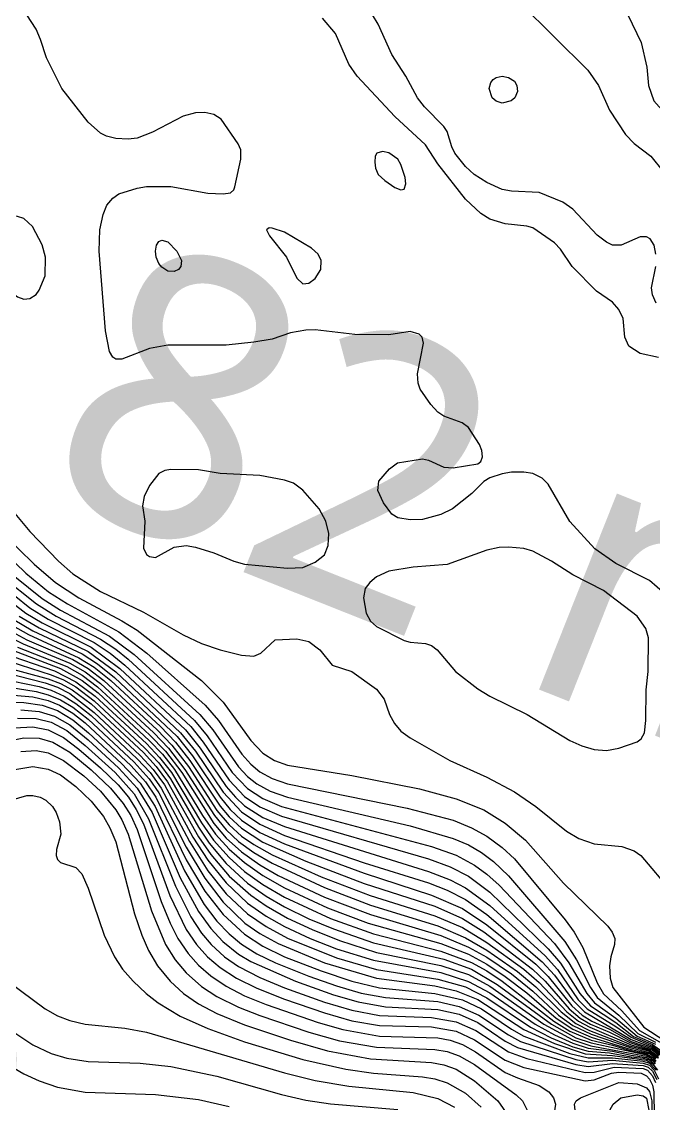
# Model space of a CAD drawing. Extents: x 474277 to 475042, y 254928 to 255625.
# Drawn here: x 474877.57 to 474893.38, y 255395.08 to 255422.15 of the extents above; entities that cross this region are included whole.
import ezdxf

# ---------------------------------------------------------------- set-up
doc = ezdxf.new("R2010")
doc.units = 0
doc.header["$MEASUREMENT"] = 0
doc.layers.add('BaseMapV2_DTM_export_MonNov09090547073261 — entities', color=1, linetype='CONTINUOUS')
doc.styles.get("Standard").update_dxf_attribs({"font": 'romans.shx'})

msp = doc.modelspace()

# ---------------------------------------------------------------- linework, layer by layer
at = {"layer": 'BaseMapV2_DTM_export_MonNov09090547073261 — entities', "color": 15, "linetype": 'Continuous', "true_color": 0xb7484b}
for points in [[(474890.04, 255422.596, 82.75), (474891.719, 255420.933, 82.75), (474891.989, 255420.55, 82.75), (474892.265, 255419.937, 82.75), (474892.665, 255419.323, 82.75), (474892.877, 255419.101, 82.75), (474893.293, 255418.786, 82.75), (474893.604, 255418.403, 82.75)], [(474894.029, 255407.515, 82.25), (474893.26, 255408.179, 82.25), (474892.417, 255408.602, 82.25), (474891.891, 255408.972, 82.25), (474891.267, 255409.654, 82.25), (474890.73, 255410.583, 82.25), (474890.577, 255410.737, 82.25), (474890.347, 255410.854, 82.25), (474890.117, 255410.889, 82.25), (474889.81, 255410.885, 82.25), (474889.58, 255410.846, 82.25), (474889.273, 255410.747, 82.25), (474889.12, 255410.651, 82.25), (474888.82, 255410.352, 82.25), (474888.338, 255409.969, 82.25), (474888.046, 255409.831, 82.25), (474887.586, 255409.702, 82.25), (474887.28, 255409.691, 82.25), (474886.973, 255409.745, 82.25), (474886.819, 255409.832, 82.25), (474886.612, 255410.122, 82.25), (474886.474, 255410.429, 82.25), (474886.492, 255410.659, 82.25), (474886.758, 255410.965, 82.25), (474886.965, 255411.119, 82.25), (474887.586, 255411.217, 82.25), (474887.74, 255411.188, 82.25), (474888.123, 255411.011, 82.25), (474888.353, 255410.993, 82.25), (474888.966, 255411.093, 82.25), (474889.043, 255411.155, 82.25), (474889.084, 255411.272, 82.25), (474889.068, 255411.426, 82.25), (474889.008, 255411.579, 82.25), (474888.736, 255411.998, 82.25), (474888.578, 255412.116, 82.25), (474888.123, 255412.282, 82.25), (474887.97, 255412.383, 82.25), (474887.793, 255412.576, 82.25), (474887.528, 255412.959, 82.25), (474887.475, 255413.112, 82.25), (474887.462, 255413.342, 82.25), (474887.611, 255414.109, 82.25), (474887.579, 255414.263, 82.25), (474887.504, 255414.339, 82.25), (474887.28, 255414.404, 82.25), (474886.743, 255414.316, 82.25), (474885.899, 255414.326, 82.25), (474884.903, 255414.44, 82.25), (474884.673, 255414.436, 82.25), (474884.289, 255414.37, 82.25), (474883.829, 255414.212, 82.25), (474883.369, 255414.132, 82.25), (474882.679, 255414.056, 82.25), (474881.222, 255414.058, 82.25), (474880.762, 255413.975, 82.25), (474880.072, 255413.711, 82.25), (474879.919, 255413.711, 82.25), (474879.842, 255413.76, 82.25), (474879.765, 255413.898, 82.25), (474879.661, 255414.416, 82.25), (474879.507, 255416.409, 82.25), (474879.517, 255416.946, 82.25), (474879.605, 255417.33, 82.25), (474879.699, 255417.56, 82.25), (474879.842, 255417.737, 82.25), (474879.995, 255417.839, 82.25), (474880.455, 255417.986, 82.25), (474880.685, 255418.029, 82.25), (474881.299, 255418.029, 82.25), (474882.219, 255417.861, 82.25), (474882.602, 255417.842, 82.25), (474882.785, 255417.866, 82.25), (474882.867, 255417.943, 82.25), (474882.894, 255418.02, 82.25), (474883.048, 255418.71, 82.25), (474883.045, 255418.94, 82.25), (474882.981, 255419.093, 82.25), (474882.557, 255419.707, 82.25), (474882.372, 255419.827, 82.25), (474882.142, 255419.874, 82.25), (474881.912, 255419.863, 82.25), (474881.605, 255419.78, 82.25), (474880.839, 255419.381, 82.25), (474880.455, 255419.236, 82.25), (474880.225, 255419.207, 82.25), (474879.919, 255419.224, 82.25), (474879.689, 255419.284, 82.25), (474879.535, 255419.361, 82.25), (474879.225, 255419.63, 82.25), (474878.569, 255420.473, 82.25), (474878.19, 255421.24, 82.25), (474878.041, 255421.7, 82.25), (474877.925, 255421.959, 82.25), (474877.698, 255422.314, 82.25)], [(474893.421, 255416.333, 82.75), (474893.376, 255416.563, 82.75), (474893.28, 255416.716, 82.75), (474893.184, 255416.767, 82.75), (474893.03, 255416.768, 82.75), (474892.557, 255416.563, 82.75), (474892.34, 255416.557, 82.75), (474892.187, 255416.634, 82.75), (474891.957, 255416.813, 82.75), (474891.343, 255417.458, 82.75), (474891.093, 255417.636, 82.75), (474890.5, 255417.873, 82.75), (474889.81, 255417.91, 82.75), (474889.58, 255417.952, 82.75), (474889.196, 255418.124, 82.75), (474888.88, 255418.326, 82.75), (474888.66, 255418.527, 82.75), (474888.399, 255418.863, 82.75), (474888.319, 255419.016, 82.75), (474888.203, 255419.4, 82.75), (474888.123, 255419.527, 82.75), (474887.641, 255420.013, 82.75), (474887.458, 255420.243, 82.75), (474887.169, 255420.78, 82.75), (474886.819, 255421.327, 82.75), (474886.477, 255422.084, 82.75), (474886.339, 255422.314, 82.75)], [(474892.717, 255422.314, 82.5), (474893.053, 255421.623, 82.5), (474893.199, 255421.01, 82.5), (474893.237, 255420.55, 82.5), (474893.372, 255420.167, 82.5), (474893.648, 255419.86, 82.5)], [(474893.49, 255413.75, 82.5), (474893.03, 255413.853, 82.5), (474892.741, 255414.033, 82.5), (474892.641, 255414.263, 82.5), (474892.605, 255414.723, 82.5), (474892.493, 255414.953, 82.5), (474892.34, 255415.131, 82.5), (474891.94, 255415.413, 82.5), (474891.332, 255416.026, 82.5), (474891.037, 255416.461, 82.5), (474890.883, 255416.617, 82.5), (474890.347, 255416.99, 82.5), (474890.193, 255417.033, 82.5), (474889.656, 255417.089, 82.5), (474889.273, 255417.208, 82.5), (474889.043, 255417.353, 82.5), (474888.66, 255417.706, 82.5), (474887.97, 255418.59, 82.5), (474887.663, 255419.065, 82.5), (474886.896, 255419.774, 82.5), (474885.957, 255420.78, 82.5), (474885.748, 255421.087, 82.5), (474885.409, 255421.853, 82.5), (474885.084, 255422.237, 82.5)], [(474889.8, 255420.167, 83), (474889.58, 255420.107, 83), (474889.426, 255420.156, 83), (474889.33, 255420.243, 83), (474889.257, 255420.473, 83), (474889.294, 255420.627, 83), (474889.352, 255420.703, 83), (474889.426, 255420.751, 83), (474889.58, 255420.781, 83), (474889.733, 255420.753, 83), (474889.887, 255420.655, 83), (474889.948, 255420.55, 83), (474889.965, 255420.397, 83), (474889.893, 255420.243, 83), (474889.8, 255420.167, 83)], [(474887.126, 255417.961, 82.25), (474887.171, 255418.096, 82.25), (474887.15, 255418.25, 82.25), (474887.049, 255418.573, 82.25), (474886.973, 255418.706, 82.25), (474886.743, 255418.868, 82.25), (474886.589, 255418.904, 82.25), (474886.448, 255418.863, 82.25), (474886.407, 255418.786, 82.25), (474886.395, 255418.633, 82.25), (474886.415, 255418.48, 82.25), (474886.48, 255418.326, 82.25), (474886.642, 255418.173, 82.25), (474886.896, 255418.003, 82.25), (474887.049, 255417.944, 82.25), (474887.126, 255417.961, 82.25)], [(474877.772, 255415.225, 82), (474877.925, 255415.328, 82), (474878.002, 255415.433, 82), (474878.15, 255415.796, 82), (474878.162, 255416.256, 82), (474878.078, 255416.57, 82), (474877.839, 255417.023, 82), (474877.618, 255417.222, 82), (474877.465, 255417.278, 82), (474877.235, 255417.31, 82), (474877.082, 255417.308, 82), (474876.871, 255417.253, 82), (474876.75, 255417.176, 82), (474876.69, 255417.1, 82), (474876.638, 255416.87, 82), (474876.669, 255416.409, 82), (474876.785, 255415.873, 82), (474876.928, 255415.679, 82), (474877.465, 255415.267, 82), (474877.618, 255415.211, 82), (474877.772, 255415.225, 82)], [(474884.749, 255415.609, 82.25), (474884.903, 255415.729, 82.25), (474885.048, 255415.949, 82.25), (474885.056, 255416.176, 82.25), (474884.979, 255416.334, 82.25), (474884.81, 255416.486, 82.25), (474884.136, 255416.881, 82.25), (474883.829, 255416.986, 82.25), (474883.752, 255416.991, 82.25), (474883.683, 255416.946, 82.25), (474883.765, 255416.793, 82.25), (474884.186, 255416.256, 82.25), (474884.442, 255415.732, 82.25), (474884.596, 255415.594, 82.25), (474884.749, 255415.609, 82.25)], [(474881.485, 255415.949, 82.5), (474881.375, 255415.9, 82.5), (474881.222, 255415.911, 82.5), (474881.069, 255416.012, 82.5), (474880.993, 255416.103, 82.5), (474880.929, 255416.256, 82.5), (474880.914, 255416.409, 82.5), (474880.937, 255416.563, 82.5), (474880.992, 255416.65, 82.5), (474881.069, 255416.681, 82.5), (474881.222, 255416.644, 82.5), (474881.444, 255416.409, 82.5), (474881.564, 255416.179, 82.5), (474881.548, 255416.026, 82.5), (474881.485, 255415.949, 82.5)], [(474893.429, 255415.106, 82.75), (474893.337, 255415.319, 82.75), (474893.314, 255415.489, 82.75), (474893.416, 255416.026, 82.75)], [(474884.596, 255408.504, 82), (474884.903, 255408.633, 82), (474885.14, 255408.819, 82), (474885.23, 255409.049, 82), (474885.242, 255409.355, 82), (474885.168, 255409.662, 82), (474885.007, 255409.969, 82), (474884.596, 255410.439, 82), (474884.366, 255410.614, 82), (474884.136, 255410.689, 82), (474883.522, 255410.806, 82), (474882.526, 255410.849, 82), (474881.989, 255410.94, 82), (474881.299, 255410.953, 82), (474881.145, 255410.931, 82), (474880.992, 255410.853, 82), (474880.762, 255410.556, 82), (474880.631, 255410.275, 82), (474880.586, 255410.045, 82), (474880.647, 255409.662, 82), (474880.609, 255408.986, 82), (474880.685, 255408.83, 82), (474880.762, 255408.775, 82), (474880.915, 255408.753, 82), (474881.375, 255409.008, 82), (474881.682, 255409.049, 82), (474881.912, 255409.01, 82), (474882.372, 255408.87, 82), (474882.869, 255408.665, 82), (474883.139, 255408.586, 82), (474884.212, 255408.484, 82), (474884.596, 255408.504, 82)], [(474877.312, 255409.952, 82.25), (474877.772, 255409.4, 82.25), (474878.491, 255408.665, 82.25), (474878.845, 255408.345, 82.25), (474879.535, 255407.905, 82.25), (474880.609, 255407.386, 82.25), (474881.605, 255406.822, 82.25), (474882.066, 255406.605, 82.25), (474882.526, 255406.441, 82.25), (474883.062, 255406.309, 82.25), (474883.369, 255406.289, 82.25), (474883.549, 255406.365, 82.25), (474883.906, 255406.691, 82.25), (474884.442, 255406.723, 82.25), (474884.749, 255406.655, 82.25), (474885.021, 255406.442, 82.25), (474885.332, 255406.058, 82.25), (474885.823, 255405.906, 82.25), (474886.436, 255405.46, 82.25), (474886.625, 255405.215, 82.25), (474886.762, 255404.831, 82.25), (474886.885, 255404.601, 82.25), (474887.049, 255404.414, 82.25), (474887.28, 255404.244, 82.25), (474888.274, 255403.681, 82.25), (474889.196, 255403.265, 82.25), (474889.887, 255402.898, 82.25), (474890.423, 255402.533, 82.25), (474891.19, 255401.916, 82.25), (474891.497, 255401.728, 82.25), (474891.88, 255401.6, 82.25), (474892.57, 255401.529, 82.25), (474892.877, 255401.42, 82.25), (474893.048, 255401.304, 82.25), (474893.819, 255400.384, 82.25)], [(474877.098, 255409.355, 82.5), (474877.879, 255408.588, 82.5), (474878.415, 255408.128, 82.5), (474878.993, 255407.745, 82.5), (474880.072, 255407.174, 82.5), (474880.455, 255406.937, 82.5), (474882.058, 255405.675, 82.5), (474882.607, 255405.138, 82.5), (474883.292, 255404.182, 82.5), (474883.599, 255403.865, 82.5), (474883.885, 255403.681, 82.5), (474884.212, 255403.566, 82.5), (474885.823, 255403.306, 82.5), (474887.51, 255402.968, 82.5), (474888.43, 255402.722, 82.5), (474889.12, 255402.444, 82.5), (474889.656, 255402.115, 82.5), (474890.164, 255401.688, 82.5), (474891.113, 255400.611, 82.5), (474892.216, 255399.541, 82.5), (474892.331, 255399.387, 82.5), (474892.392, 255399.234, 82.5), (474892.389, 255399.081, 82.5), (474892.294, 255398.774, 82.5), (474892.261, 255398.544, 82.5), (474892.281, 255398.237, 82.5), (474892.348, 255398.007, 82.5), (474893.124, 255397.01, 82.5), (474893.644, 255396.675, 82.5)], [(474876.852, 255409.142, 82.75), (474877.672, 255408.358, 82.75), (474878.241, 255407.898, 82.75), (474878.712, 255407.592, 82.75), (474879.995, 255406.895, 82.75), (474880.697, 255406.365, 82.75), (474882.157, 255405.061, 82.75), (474882.49, 255404.678, 82.75), (474883.07, 255403.835, 82.75), (474883.292, 255403.59, 82.75), (474883.522, 255403.398, 82.75), (474883.829, 255403.226, 82.75), (474884.212, 255403.096, 82.75), (474887.203, 255402.484, 82.75), (474888.353, 255402.184, 82.75), (474888.813, 255401.999, 82.75), (474889.196, 255401.788, 82.75), (474889.58, 255401.508, 82.75), (474889.887, 255401.217, 82.75), (474891.155, 255399.694, 82.75), (474891.378, 255399.387, 82.75), (474891.594, 255399.004, 82.75), (474891.957, 255398.121, 82.75), (474892.11, 255397.85, 82.75), (474892.57, 255397.422, 82.75), (474893.009, 255396.934, 82.75), (474893.567, 255396.613, 82.75)], [(474892.493, 255403.986, 82), (474892.954, 255404.144, 82), (474893.055, 255404.218, 82), (474893.139, 255404.371, 82), (474893.172, 255404.678, 82), (474893.177, 255405.445, 82), (474893.232, 255405.905, 82), (474893.234, 255406.748, 82), (474893.174, 255406.978, 82), (474892.954, 255407.285, 82), (474892.11, 255407.929, 82), (474891.343, 255408.316, 82), (474890.81, 255408.665, 82), (474890.347, 255408.913, 82), (474890.117, 255408.98, 82), (474889.733, 255409.013, 82), (474889.503, 255409.001, 82), (474889.196, 255408.939, 82), (474888.2, 255408.577, 82), (474887.356, 255408.511, 82), (474886.743, 255408.414, 82), (474886.436, 255408.27, 82), (474886.272, 255408.128, 82), (474886.156, 255407.975, 82), (474886.111, 255407.745, 82), (474886.18, 255407.362, 82), (474886.283, 255407.164, 82), (474886.436, 255407.027, 82), (474887.126, 255406.679, 82), (474887.28, 255406.637, 82), (474887.663, 255406.606, 82), (474887.816, 255406.552, 82), (474887.95, 255406.442, 82), (474888.41, 255405.905, 82), (474888.966, 255405.472, 82), (474889.273, 255405.283, 82), (474890.201, 255404.831, 82), (474891.267, 255404.183, 82), (474891.573, 255404.046, 82), (474891.88, 255403.956, 82), (474892.187, 255403.933, 82), (474892.493, 255403.986, 82)], [(474877.082, 255408.28, 83.25), (474877.936, 255407.592, 83.25), (474878.433, 255407.285, 83.25), (474879.535, 255406.715, 83.25), (474879.919, 255406.461, 83.25), (474880.225, 255406.212, 83.25), (474881.89, 255404.678, 83.25), (474882.205, 255404.295, 83.25), (474882.832, 255403.38, 83.25), (474883.216, 255402.978, 83.25), (474883.599, 255402.726, 83.25), (474884.059, 255402.532, 83.25), (474887.816, 255401.533, 83.25), (474888.43, 255401.311, 83.25), (474888.89, 255401.066, 83.25), (474889.196, 255400.841, 83.25), (474889.503, 255400.56, 83.25), (474890.883, 255399.105, 83.25), (474891.246, 255398.621, 83.25), (474891.692, 255397.854, 83.25), (474891.883, 255397.624, 83.25), (474892.417, 255397.241, 83.25), (474892.954, 255396.789, 83.25), (474893.414, 255396.587, 83.25)], [(474877.393, 255408.282, 83), (474878.078, 255407.732, 83), (474878.541, 255407.438, 83), (474879.765, 255406.783, 83), (474880.379, 255406.331, 83), (474882.024, 255404.831, 83), (474882.342, 255404.448, 83), (474882.986, 255403.519, 83), (474883.216, 255403.28, 83), (474883.446, 255403.098, 83), (474883.776, 255402.914, 83), (474884.212, 255402.762, 83), (474887.28, 255402.043, 83), (474888.353, 255401.73, 83), (474888.736, 255401.568, 83), (474889.064, 255401.381, 83), (474889.362, 255401.151, 83), (474889.733, 255400.793, 83), (474891.148, 255399.157, 83), (474891.436, 255398.697, 83), (474891.784, 255398.007, 83), (474891.957, 255397.755, 83), (474892.493, 255397.315, 83), (474892.967, 255396.857, 83), (474893.414, 255396.641, 83)], [(474876.977, 255408.128, 83.5), (474877.772, 255407.491, 83.5), (474878.226, 255407.208, 83.5), (474879.382, 255406.626, 83.5), (474879.776, 255406.365, 83.5), (474880.149, 255406.063, 83.5), (474881.796, 255404.525, 83.5), (474882.104, 255404.141, 83.5), (474882.756, 255403.19, 83.5), (474883.139, 255402.783, 83.5), (474883.522, 255402.523, 83.5), (474884.059, 255402.286, 83.5), (474887.74, 255401.22, 83.5), (474888.276, 255401.022, 83.5), (474888.736, 255400.787, 83.5), (474889.273, 255400.387, 83.5), (474890.73, 255398.973, 83.5), (474891.037, 255398.615, 83.5), (474891.523, 255397.854, 83.5), (474891.786, 255397.547, 83.5), (474892.417, 255397.129, 83.5), (474892.863, 255396.78, 83.5), (474893.337, 255396.58, 83.5), (474893.567, 255396.414, 83.5)], [(474877.082, 255407.818, 83.75), (474877.669, 255407.362, 83.75), (474878.078, 255407.116, 83.75), (474879.305, 255406.508, 83.75), (474880.02, 255405.982, 83.75), (474881.658, 255404.448, 83.75), (474882.026, 255403.988, 83.75), (474882.679, 255403.028, 83.75), (474882.909, 255402.76, 83.75), (474883.139, 255402.55, 83.75), (474883.599, 255402.258, 83.75), (474884.136, 255402.029, 83.75), (474887.74, 255400.907, 83.75), (474888.276, 255400.7, 83.75), (474888.66, 255400.5, 83.75), (474889.273, 255400.057, 83.75), (474890.653, 255398.796, 83.75), (474890.96, 255398.453, 83.75), (474891.481, 255397.7, 83.75), (474891.705, 255397.47, 83.75), (474892.417, 255397.034, 83.75), (474892.8, 255396.76, 83.75), (474893.337, 255396.539, 83.75), (474893.567, 255396.366, 83.75)], [(474877.207, 255407.132, 84.5), (474877.736, 255406.825, 84.5), (474878.998, 255406.249, 84.5), (474879.382, 255406.008, 84.5), (474879.792, 255405.675, 84.5), (474881.037, 255404.525, 84.5), (474881.409, 255404.141, 84.5), (474881.769, 255403.681, 84.5), (474882.526, 255402.539, 84.5), (474882.756, 255402.271, 84.5), (474883.062, 255401.985, 84.5), (474883.599, 255401.639, 84.5), (474884.673, 255401.162, 84.5), (474886.129, 255400.608, 84.5), (474887.893, 255400.035, 84.5), (474888.583, 255399.729, 84.5), (474889.12, 255399.398, 84.5), (474890.336, 255398.467, 84.5), (474890.653, 255398.161, 84.5), (474891.253, 255397.47, 84.5), (474891.528, 255397.24, 84.5), (474891.789, 255397.087, 84.5), (474892.263, 255396.887, 84.5), (474892.767, 255396.627, 84.5), (474893.337, 255396.437, 84.5), (474893.493, 255396.32, 84.5)], [(474877.353, 255407.208, 84.25), (474877.848, 255406.919, 84.25), (474879.075, 255406.344, 84.25), (474879.459, 255406.099, 84.25), (474879.886, 255405.751, 84.25), (474881.452, 255404.276, 84.25), (474881.836, 255403.797, 84.25), (474882.526, 255402.759, 84.25), (474882.78, 255402.454, 84.25), (474883.062, 255402.187, 84.25), (474883.522, 255401.88, 84.25), (474884.136, 255401.595, 84.25), (474886.129, 255400.86, 84.25), (474887.816, 255400.316, 84.25), (474888.583, 255399.977, 84.25), (474889.196, 255399.575, 84.25), (474890.423, 255398.585, 84.25), (474890.73, 255398.279, 84.25), (474891.32, 255397.547, 84.25), (474891.578, 255397.317, 84.25), (474891.82, 255397.164, 84.25), (474892.263, 255396.96, 84.25), (474892.8, 255396.657, 84.25), (474893.337, 255396.469, 84.25), (474893.529, 255396.32, 84.25)], [(474877.505, 255407.285, 84), (474878.002, 255406.995, 84), (474879.229, 255406.4, 84), (474879.919, 255405.891, 84), (474881.54, 255404.371, 84), (474881.911, 255403.911, 84), (474882.602, 255402.886, 84), (474883.062, 255402.394, 84), (474883.522, 255402.087, 84), (474884.136, 255401.805, 84), (474886.129, 255401.121, 84), (474887.74, 255400.618, 84), (474888.2, 255400.437, 84), (474888.66, 255400.202, 84), (474889.196, 255399.832, 84), (474890.577, 255398.648, 84), (474890.883, 255398.313, 84), (474891.343, 255397.685, 84), (474891.636, 255397.394, 84), (474892.801, 255396.704, 84), (474893.337, 255396.504, 84), (474893.566, 255396.32, 84)], [(474877.158, 255406.822, 85), (474877.606, 255406.595, 85), (474878.768, 255406.111, 85), (474879.152, 255405.892, 85), (474879.535, 255405.601, 85), (474880.868, 255404.371, 85), (474881.239, 255403.988, 85), (474881.649, 255403.451, 85), (474882.385, 255402.301, 85), (474882.679, 255401.945, 85), (474882.986, 255401.651, 85), (474883.369, 255401.38, 85), (474883.829, 255401.11, 85), (474885.133, 255400.502, 85), (474886.283, 255400.066, 85), (474887.97, 255399.544, 85), (474888.66, 255399.25, 85), (474889.196, 255398.94, 85), (474889.963, 255398.402, 85), (474890.423, 255398.018, 85), (474891.05, 255397.394, 85), (474891.42, 255397.106, 85), (474891.758, 255396.934, 85), (474892.752, 255396.55, 85), (474893.26, 255396.411, 85), (474893.49, 255396.249, 85)], [(474877.235, 255406.942, 84.75), (474877.695, 255406.699, 84.75), (474878.845, 255406.2, 84.75), (474879.229, 255405.975, 84.75), (474879.618, 255405.675, 84.75), (474880.95, 255404.448, 84.75), (474881.321, 255404.065, 84.75), (474881.733, 255403.528, 84.75), (474882.449, 255402.426, 84.75), (474882.756, 255402.068, 84.75), (474883.062, 255401.784, 84.75), (474883.369, 255401.576, 84.75), (474883.829, 255401.321, 84.75), (474885.056, 255400.77, 84.75), (474886.276, 255400.307, 84.75), (474887.893, 255399.796, 84.75), (474888.583, 255399.502, 84.75), (474889.196, 255399.133, 84.75), (474890.117, 255398.462, 84.75), (474890.5, 255398.128, 84.75), (474891.193, 255397.394, 84.75), (474891.485, 255397.164, 84.75), (474891.769, 255397.01, 84.75), (474892.8, 255396.572, 84.75), (474893.26, 255396.44, 84.75), (474893.49, 255396.286, 84.75)], [(474877.082, 255406.535, 85.5), (474878.538, 255405.975, 85.5), (474879.075, 255405.68, 85.5), (474879.477, 255405.368, 85.5), (474880.762, 255404.173, 85.5), (474881.086, 255403.835, 85.5), (474881.388, 255403.451, 85.5), (474882.091, 255402.301, 85.5), (474882.412, 255401.841, 85.5), (474882.756, 255401.463, 85.5), (474883.139, 255401.126, 85.5), (474883.599, 255400.807, 85.5), (474884.136, 255400.497, 85.5), (474885.209, 255399.997, 85.5), (474886.23, 255399.617, 85.5), (474888.046, 255399.103, 85.5), (474888.736, 255398.835, 85.5), (474889.196, 255398.592, 85.5), (474889.656, 255398.281, 85.5), (474890.193, 255397.869, 85.5), (474890.93, 255397.24, 85.5), (474891.343, 255396.963, 85.5), (474891.803, 255396.764, 85.5), (474892.8, 255396.458, 85.5), (474893.26, 255396.353, 85.5), (474893.427, 255396.244, 85.5)], [(474877.082, 255406.372, 85.75), (474878.385, 255405.916, 85.75), (474878.922, 255405.649, 85.75), (474879.404, 255405.291, 85.75), (474880.685, 255404.1, 85.75), (474881.012, 255403.758, 85.75), (474881.313, 255403.375, 85.75), (474882.066, 255402.118, 85.75), (474882.364, 255401.688, 85.75), (474882.756, 255401.253, 85.75), (474883.139, 255400.906, 85.75), (474883.599, 255400.579, 85.75), (474884.136, 255400.259, 85.75), (474885.286, 255399.732, 85.75), (474886.359, 255399.348, 85.75), (474888.046, 255398.913, 85.75), (474888.813, 255398.629, 85.75), (474889.196, 255398.425, 85.75), (474889.58, 255398.166, 85.75), (474890.87, 255397.164, 85.75), (474891.267, 255396.913, 85.75), (474891.803, 255396.692, 85.75), (474892.34, 255396.567, 85.75), (474892.8, 255396.422, 85.75), (474893.184, 255396.349, 85.75), (474893.414, 255396.222, 85.75)], [(474877.465, 255406.512, 85.25), (474878.692, 255406.025, 85.25), (474879.075, 255405.811, 85.25), (474879.463, 255405.521, 85.25), (474880.762, 255404.322, 85.25), (474881.161, 255403.911, 85.25), (474881.57, 255403.375, 85.25), (474882.372, 255402.106, 85.25), (474882.679, 255401.74, 85.25), (474883.062, 255401.393, 85.25), (474883.522, 255401.075, 85.25), (474883.982, 255400.808, 85.25), (474885.133, 255400.263, 85.25), (474886.283, 255399.831, 85.25), (474888.046, 255399.304, 85.25), (474888.736, 255399.017, 85.25), (474889.196, 255398.76, 85.25), (474889.81, 255398.343, 85.25), (474890.347, 255397.911, 85.25), (474890.99, 255397.317, 85.25), (474891.343, 255397.056, 85.25), (474891.803, 255396.839, 85.25), (474892.8, 255396.495, 85.25), (474893.26, 255396.382, 85.25), (474893.461, 255396.244, 85.25)], [(474877.005, 255406.237, 86), (474878.308, 255405.822, 86), (474878.615, 255405.693, 86), (474878.919, 255405.521, 86), (474879.382, 255405.169, 86), (474880.648, 255403.988, 86), (474880.992, 255403.618, 86), (474881.291, 255403.221, 86), (474881.989, 255402.012, 86), (474882.255, 255401.611, 86), (474882.679, 255401.108, 86), (474883.216, 255400.615, 86), (474883.676, 255400.289, 86), (474884.136, 255400.021, 86), (474884.749, 255399.723, 86), (474885.363, 255399.469, 86), (474886.359, 255399.123, 86), (474888.123, 255398.71, 86), (474888.813, 255398.464, 86), (474889.455, 255398.084, 86), (474890.808, 255397.087, 86), (474891.42, 255396.751, 86), (474891.803, 255396.62, 86), (474893.184, 255396.321, 86), (474893.337, 255396.252, 86), (474893.431, 255396.167, 86)], [(474877.158, 255406.015, 86.25), (474878.232, 255405.724, 86.25), (474878.538, 255405.603, 86.25), (474878.832, 255405.445, 86.25), (474879.305, 255405.092, 86.25), (474880.609, 255403.877, 86.25), (474880.929, 255403.528, 86.25), (474881.215, 255403.144, 86.25), (474881.989, 255401.771, 86.25), (474882.296, 255401.329, 86.25), (474882.756, 255400.79, 86.25), (474883.292, 255400.309, 86.25), (474883.676, 255400.044, 86.25), (474884.212, 255399.738, 86.25), (474884.826, 255399.453, 86.25), (474885.516, 255399.178, 86.25), (474886.436, 255398.882, 86.25), (474888.046, 255398.557, 86.25), (474888.736, 255398.329, 86.25), (474889.273, 255398.039, 86.25), (474890.618, 255397.087, 86.25), (474891.343, 255396.698, 86.25), (474891.799, 255396.55, 86.25), (474893.184, 255396.29, 86.25), (474893.295, 255396.244, 86.25), (474893.414, 255396.148, 86.25)], [(474876.698, 255405.798, 86.75), (474878.002, 255405.529, 86.75), (474878.308, 255405.436, 86.75), (474878.633, 255405.291, 86.75), (474878.922, 255405.107, 86.75), (474879.305, 255404.801, 86.75), (474880.455, 255403.722, 86.75), (474880.775, 255403.375, 86.75), (474881.053, 255402.991, 86.75), (474881.759, 255401.652, 86.75), (474882.219, 255400.918, 86.75), (474882.679, 255400.344, 86.75), (474883.216, 255399.845, 86.75), (474883.676, 255399.532, 86.75), (474884.212, 255399.242, 86.75), (474885.439, 255398.745, 86.75), (474886.436, 255398.458, 86.75), (474887.97, 255398.215, 86.75), (474888.66, 255398.019, 86.75), (474889.196, 255397.746, 86.75), (474890.29, 255397.01, 86.75), (474890.807, 255396.748, 86.75), (474891.343, 255396.523, 86.75), (474891.727, 255396.415, 86.75), (474892.263, 255396.373, 86.75), (474892.8, 255396.27, 86.75), (474893.107, 255396.242, 86.75), (474893.26, 255396.194, 86.75), (474893.389, 255396.09, 86.75)], [(474876.775, 255405.968, 86.5), (474878.155, 255405.62, 86.5), (474878.462, 255405.508, 86.5), (474878.768, 255405.35, 86.5), (474879.382, 255404.88, 86.5), (474880.532, 255403.801, 86.5), (474880.853, 255403.451, 86.5), (474881.136, 255403.068, 86.5), (474881.845, 255401.764, 86.5), (474882.219, 255401.186, 86.5), (474882.679, 255400.618, 86.5), (474883.216, 255400.112, 86.5), (474883.676, 255399.791, 86.5), (474884.136, 255399.531, 86.5), (474884.777, 255399.234, 86.5), (474885.439, 255398.975, 86.5), (474886.359, 255398.686, 86.5), (474888.046, 255398.38, 86.5), (474888.736, 255398.158, 86.5), (474889.273, 255397.869, 86.5), (474890.403, 255397.087, 86.5), (474890.883, 255396.82, 86.5), (474891.343, 255396.612, 86.5), (474891.727, 255396.492, 86.5), (474892.34, 255396.416, 86.5), (474892.8, 255396.311, 86.5), (474893.184, 255396.259, 86.5), (474893.337, 255396.182, 86.5), (474893.414, 255396.107, 86.5)], [(474876.622, 255405.609, 87), (474877.925, 255405.406, 87), (474878.232, 255405.324, 87), (474878.538, 255405.199, 87), (474878.845, 255405.012, 87), (474879.229, 255404.715, 87), (474880.379, 255403.638, 87), (474880.754, 255403.221, 87), (474880.992, 255402.871, 87), (474881.682, 255401.511, 87), (474882.142, 255400.736, 87), (474882.602, 255400.137, 87), (474883.148, 255399.617, 87), (474883.522, 255399.359, 87), (474883.982, 255399.101, 87), (474885.133, 255398.625, 87), (474886.436, 255398.238, 87), (474887.893, 255398.045, 87), (474888.43, 255397.924, 87), (474888.966, 255397.703, 87), (474890.117, 255396.955, 87), (474890.883, 255396.604, 87), (474891.65, 255396.346, 87), (474892.34, 255396.309, 87), (474893.184, 255396.188, 87), (474893.337, 255396.1, 87), (474893.464, 255395.937, 87)], [(474876.775, 255405.359, 87.25), (474877.848, 255405.27, 87.25), (474878.232, 255405.177, 87.25), (474878.512, 255405.061, 87.25), (474878.845, 255404.858, 87.25), (474879.152, 255404.62, 87.25), (474880.302, 255403.547, 87.25), (474880.664, 255403.144, 87.25), (474880.919, 255402.761, 87.25), (474881.682, 255401.197, 87.25), (474882.142, 255400.415, 87.25), (474882.602, 255399.827, 87.25), (474883.139, 255399.335, 87.25), (474883.599, 255399.04, 87.25), (474884.138, 255398.774, 87.25), (474885.056, 255398.422, 87.25), (474885.823, 255398.167, 87.25), (474886.513, 255398.001, 87.25), (474887.893, 255397.856, 87.25), (474888.583, 255397.693, 87.25), (474889.063, 255397.47, 87.25), (474889.81, 255396.965, 87.25), (474890.117, 255396.792, 87.25), (474891.267, 255396.359, 87.25), (474891.727, 255396.246, 87.25), (474892.34, 255396.251, 87.25), (474893.107, 255396.166, 87.25), (474893.26, 255396.112, 87.25), (474893.426, 255395.937, 87.25)], [(474876.468, 255405.159, 87.5), (474877.618, 255405.131, 87.5), (474878.078, 255405.062, 87.5), (474878.462, 255404.926, 87.5), (474878.845, 255404.696, 87.5), (474879.238, 255404.371, 87.5), (474880.065, 255403.605, 87.5), (474880.532, 255403.11, 87.5), (474880.902, 255402.531, 87.5), (474881.641, 255400.921, 87.5), (474882.131, 255400.077, 87.5), (474882.449, 255399.663, 87.5), (474882.756, 255399.349, 87.5), (474883.062, 255399.09, 87.5), (474883.446, 255398.85, 87.5), (474883.911, 255398.621, 87.5), (474884.749, 255398.29, 87.5), (474885.439, 255398.046, 87.5), (474886.053, 255397.867, 87.5), (474886.666, 255397.753, 87.5), (474887.97, 255397.652, 87.5), (474888.506, 255397.533, 87.5), (474888.998, 255397.317, 87.5), (474889.733, 255396.823, 87.5), (474890.04, 255396.658, 87.5), (474891.42, 255396.205, 87.5), (474891.727, 255396.145, 87.5), (474892.34, 255396.185, 87.5), (474893.107, 255396.117, 87.5), (474893.26, 255396.06, 87.5), (474893.378, 255395.937, 87.5), (474893.49, 255395.72, 87.5)], [(474877.542, 255404.946, 87.75), (474878.002, 255404.906, 87.75), (474878.385, 255404.791, 87.75), (474878.768, 255404.571, 87.75), (474879.229, 255404.193, 87.75), (474879.995, 255403.486, 87.75), (474880.454, 255402.991, 87.75), (474880.827, 255402.378, 87.75), (474881.529, 255400.744, 87.75), (474881.989, 255399.902, 87.75), (474882.296, 255399.482, 87.75), (474882.596, 255399.157, 87.75), (474882.986, 255398.838, 87.75), (474883.292, 255398.651, 87.75), (474884.41, 255398.161, 87.75), (474885.363, 255397.822, 87.75), (474885.976, 255397.646, 87.75), (474886.666, 255397.525, 87.75), (474887.97, 255397.452, 87.75), (474888.506, 255397.337, 87.75), (474888.966, 255397.129, 87.75), (474889.656, 255396.663, 87.75), (474889.963, 255396.505, 87.75), (474891.42, 255396.082, 87.75), (474891.727, 255396.028, 87.75), (474892.34, 255396.107, 87.75), (474893.107, 255396.059, 87.75), (474893.232, 255396.014, 87.75), (474893.337, 255395.915, 87.75), (474893.444, 255395.707, 87.75)], [(474877.465, 255404.74, 88), (474877.925, 255404.73, 88), (474878.308, 255404.633, 88), (474878.692, 255404.426, 88), (474879.152, 255404.057, 88), (474879.9, 255403.375, 88), (474880.379, 255402.845, 88), (474880.736, 255402.224, 88), (474881.409, 255400.537, 88), (474881.797, 255399.771, 88), (474882.066, 255399.367, 88), (474882.306, 255399.081, 88), (474882.636, 255398.774, 88), (474882.986, 255398.53, 88), (474883.522, 255398.252, 88), (474884.136, 255397.996, 88), (474885.133, 255397.639, 88), (474885.823, 255397.436, 88), (474886.513, 255397.305, 88), (474887.816, 255397.253, 88), (474888.43, 255397.146, 88), (474888.916, 255396.934, 88), (474889.733, 255396.397, 88), (474890.193, 255396.228, 88), (474891.65, 255395.884, 88), (474891.88, 255395.893, 88), (474892.376, 255396.014, 88), (474893.107, 255395.981, 88), (474893.213, 255395.937, 88), (474893.337, 255395.801, 88), (474893.408, 255395.63, 88)], [(474877.388, 255404.492, 88.25), (474877.848, 255404.517, 88.25), (474878.232, 255404.442, 88.25), (474878.615, 255404.253, 88.25), (474878.998, 255403.962, 88.25), (474879.535, 255403.492, 88.25), (474879.977, 255403.068, 88.25), (474880.234, 255402.761, 88.25), (474880.431, 255402.454, 88.25), (474880.609, 255402.098, 88.25), (474881.268, 255400.307, 88.25), (474881.682, 255399.459, 88.25), (474881.938, 255399.081, 88.25), (474882.212, 255398.774, 88.25), (474882.526, 255398.508, 88.25), (474882.94, 255398.237, 88.25), (474883.446, 255397.985, 88.25), (474884.136, 255397.711, 88.25), (474885.133, 255397.371, 88.25), (474885.823, 255397.175, 88.25), (474886.513, 255397.052, 88.25), (474887.816, 255397.018, 88.25), (474888.43, 255396.91, 88.25), (474888.89, 255396.698, 88.25), (474889.656, 255396.186, 88.25), (474890.117, 255396.009, 88.25), (474891.65, 255395.676, 88.25), (474891.88, 255395.696, 88.25), (474892.31, 255395.86, 88.25), (474892.493, 255395.885, 88.25), (474893.05, 255395.86, 88.25), (474893.184, 255395.801, 88.25), (474893.26, 255395.718, 88.25), (474893.337, 255395.562, 88.25), (474893.367, 255395.4, 88.25), (474893.378, 255394.787, 88.25)], [(474877.235, 255404.173, 88.5), (474877.618, 255404.246, 88.5), (474878.002, 255404.24, 88.5), (474878.343, 255404.141, 88.5), (474878.768, 255403.886, 88.5), (474879.305, 255403.446, 88.5), (474879.784, 255402.991, 88.5), (474880.104, 255402.608, 88.5), (474880.293, 255402.301, 88.5), (474880.455, 255401.952, 88.5), (474881.055, 255400.154, 88.5), (474881.277, 255399.617, 88.5), (474881.473, 255399.234, 88.5), (474881.727, 255398.851, 88.5), (474881.989, 255398.561, 88.5), (474882.296, 255398.298, 88.5), (474882.679, 255398.038, 88.5), (474883.139, 255397.796, 88.5), (474883.676, 255397.578, 88.5), (474884.979, 255397.132, 88.5), (474885.593, 255396.953, 88.5), (474886.513, 255396.788, 88.5), (474887.97, 255396.744, 88.5), (474888.276, 255396.687, 88.5), (474888.583, 255396.58, 88.5), (474888.915, 255396.397, 88.5), (474889.656, 255395.884, 88.5), (474889.963, 255395.744, 88.5), (474890.502, 255395.554, 88.5), (474890.742, 255395.4, 88.5), (474890.864, 255395.247, 88.5), (474890.909, 255395.093, 88.5), (474890.853, 255394.71, 88.5)], [(474877.542, 255403.907, 88.75), (474877.925, 255403.932, 88.75), (474878.232, 255403.871, 88.75), (474878.615, 255403.683, 88.75), (474879.117, 255403.298, 88.75), (474879.535, 255402.91, 88.75), (474879.919, 255402.444, 88.75), (474880.072, 255402.193, 88.75), (474880.232, 255401.841, 88.75), (474880.809, 255399.924, 88.75), (474881.163, 255399.081, 88.75), (474881.4, 255398.697, 88.75), (474881.682, 255398.369, 88.75), (474882.066, 255398.032, 88.75), (474882.449, 255397.78, 88.75), (474882.986, 255397.512, 88.75), (474883.522, 255397.304, 88.75), (474884.749, 255396.892, 88.75), (474885.516, 255396.672, 88.75), (474886.436, 255396.51, 88.75), (474887.893, 255396.459, 88.75), (474888.2, 255396.404, 88.75), (474888.506, 255396.299, 88.75), (474888.89, 255396.079, 88.75), (474889.929, 255395.324, 88.75), (474890.09, 255395.17, 88.75), (474890.201, 255394.94, 88.75)], [(474877.395, 255403.451, 89), (474877.848, 255403.53, 89), (474878.232, 255403.466, 89), (474878.538, 255403.319, 89), (474878.922, 255403.032, 89), (474879.305, 255402.666, 89), (474879.612, 255402.276, 89), (474879.774, 255401.994, 89), (474879.919, 255401.647, 89), (474880.39, 255399.847, 89), (474880.573, 255399.311, 89), (474880.74, 255398.927, 89), (474880.962, 255398.544, 89), (474881.276, 255398.161, 89), (474881.609, 255397.854, 89), (474881.989, 255397.593, 89), (474882.449, 255397.354, 89), (474883.139, 255397.069, 89), (474884.289, 255396.687, 89), (474885.209, 255396.419, 89), (474886.283, 255396.22, 89), (474887.816, 255396.133, 89), (474888.123, 255396.071, 89), (474888.43, 255395.96, 89), (474888.89, 255395.675, 89), (474889.473, 255395.17, 89), (474889.733, 255394.787, 89)], [(474877.295, 255402.684, 89.25), (474877.695, 255402.802, 89.25), (474877.848, 255402.804, 89.25), (474878.031, 255402.761, 89.25), (474878.172, 255402.684, 89.25), (474878.335, 255402.531, 89.25), (474878.433, 255402.378, 89.25), (474878.516, 255402.148, 89.25), (474878.547, 255401.841, 89.25), (474878.435, 255401.458, 89.25), (474878.429, 255401.304, 89.25), (474878.462, 255401.203, 89.25), (474878.538, 255401.128, 89.25), (474878.922, 255401.007, 89.25), (474879.07, 255400.844, 89.25), (474879.229, 255400.49, 89.25), (474879.633, 255399.311, 89.25), (474879.887, 255398.774, 89.25), (474880.091, 255398.467, 89.25), (474880.352, 255398.161, 89.25), (474880.677, 255397.854, 89.25), (474880.976, 255397.624, 89.25), (474881.529, 255397.291, 89.25), (474882.219, 255396.977, 89.25), (474883.139, 255396.646, 89.25), (474884.596, 255396.204, 89.25), (474885.669, 255395.96, 89.25), (474886.359, 255395.868, 89.25), (474887.586, 255395.776, 89.25), (474887.893, 255395.719, 89.25), (474888.2, 255395.62, 89.25), (474888.66, 255395.365, 89.25), (474889.057, 255395.017, 89.25)], [(474876.008, 255399.06, 89.5), (474878.155, 255397.471, 89.5), (474878.462, 255397.298, 89.5), (474878.768, 255397.177, 89.5), (474879.152, 255397.09, 89.5), (474880.149, 255396.99, 89.5), (474880.685, 255396.891, 89.5), (474884.136, 255395.87, 89.5), (474884.903, 255395.678, 89.5), (474885.746, 255395.541, 89.5), (474887.356, 255395.38, 89.5), (474887.97, 255395.228, 89.5), (474888.384, 255395.017, 89.5)], [(474876.085, 255397.737, 89.75), (474877.848, 255396.575, 89.75), (474878.308, 255396.358, 89.75), (474878.692, 255396.24, 89.75), (474879.229, 255396.157, 89.75), (474880.532, 255396.115, 89.75), (474881.299, 255396.029, 89.75), (474882.449, 255395.789, 89.75), (474884.059, 255395.331, 89.75), (474884.673, 255395.189, 89.75), (474885.286, 255395.1, 89.75), (474886.973, 255394.955, 89.75)], [(474876.161, 255396.701, 90), (474877.618, 255395.846, 90), (474878.002, 255395.669, 90), (474878.462, 255395.51, 90), (474879.152, 255395.388, 90), (474880.915, 255395.332, 90), (474881.989, 255395.202, 90), (474882.756, 255395.031, 90)], [(474891.431, 255394.71, 88.5), (474891.387, 255395.093, 88.5), (474891.429, 255395.17, 88.5), (474891.533, 255395.247, 88.5), (474892.493, 255395.631, 88.5), (474892.954, 255395.596, 88.5), (474893.184, 255395.496, 88.5), (474893.26, 255395.408, 88.5), (474893.316, 255395.17, 88.5), (474893.315, 255394.71, 88.5)], [(474892.187, 255394.787, 88.75), (474892.351, 255395.093, 88.75), (474892.543, 255395.247, 88.75), (474892.954, 255395.324, 88.75), (474893.107, 255395.299, 88.75), (474893.184, 255395.236, 88.75), (474893.241, 255394.94, 88.75)]]:
    msp.add_polyline3d(points, dxfattribs=at)

# ---------------------------------------------------------------- texts
at = {"layer": 'BaseMapV2_DTM_export_MonNov09090547073261 — entities', "color": 250, "true_color": 0x323232, "char_height": 0.2, "width": 17.61571, "attachment_point": 7}
for s, insert, rotation in [('\\fOpen Sans|i0|b0;\\H7.02279;82\\~m', (474877.806, 255410.39), 338.3329), ('\\fOpen Sans|i0|b0;\\H7.02279;90\\~m', (474869.946, 255394.291), 315.0126)]:
    msp.add_mtext(s, dxfattribs=dict(at, insert=insert, rotation=rotation))

doc.saveas('drawing.dxf')
